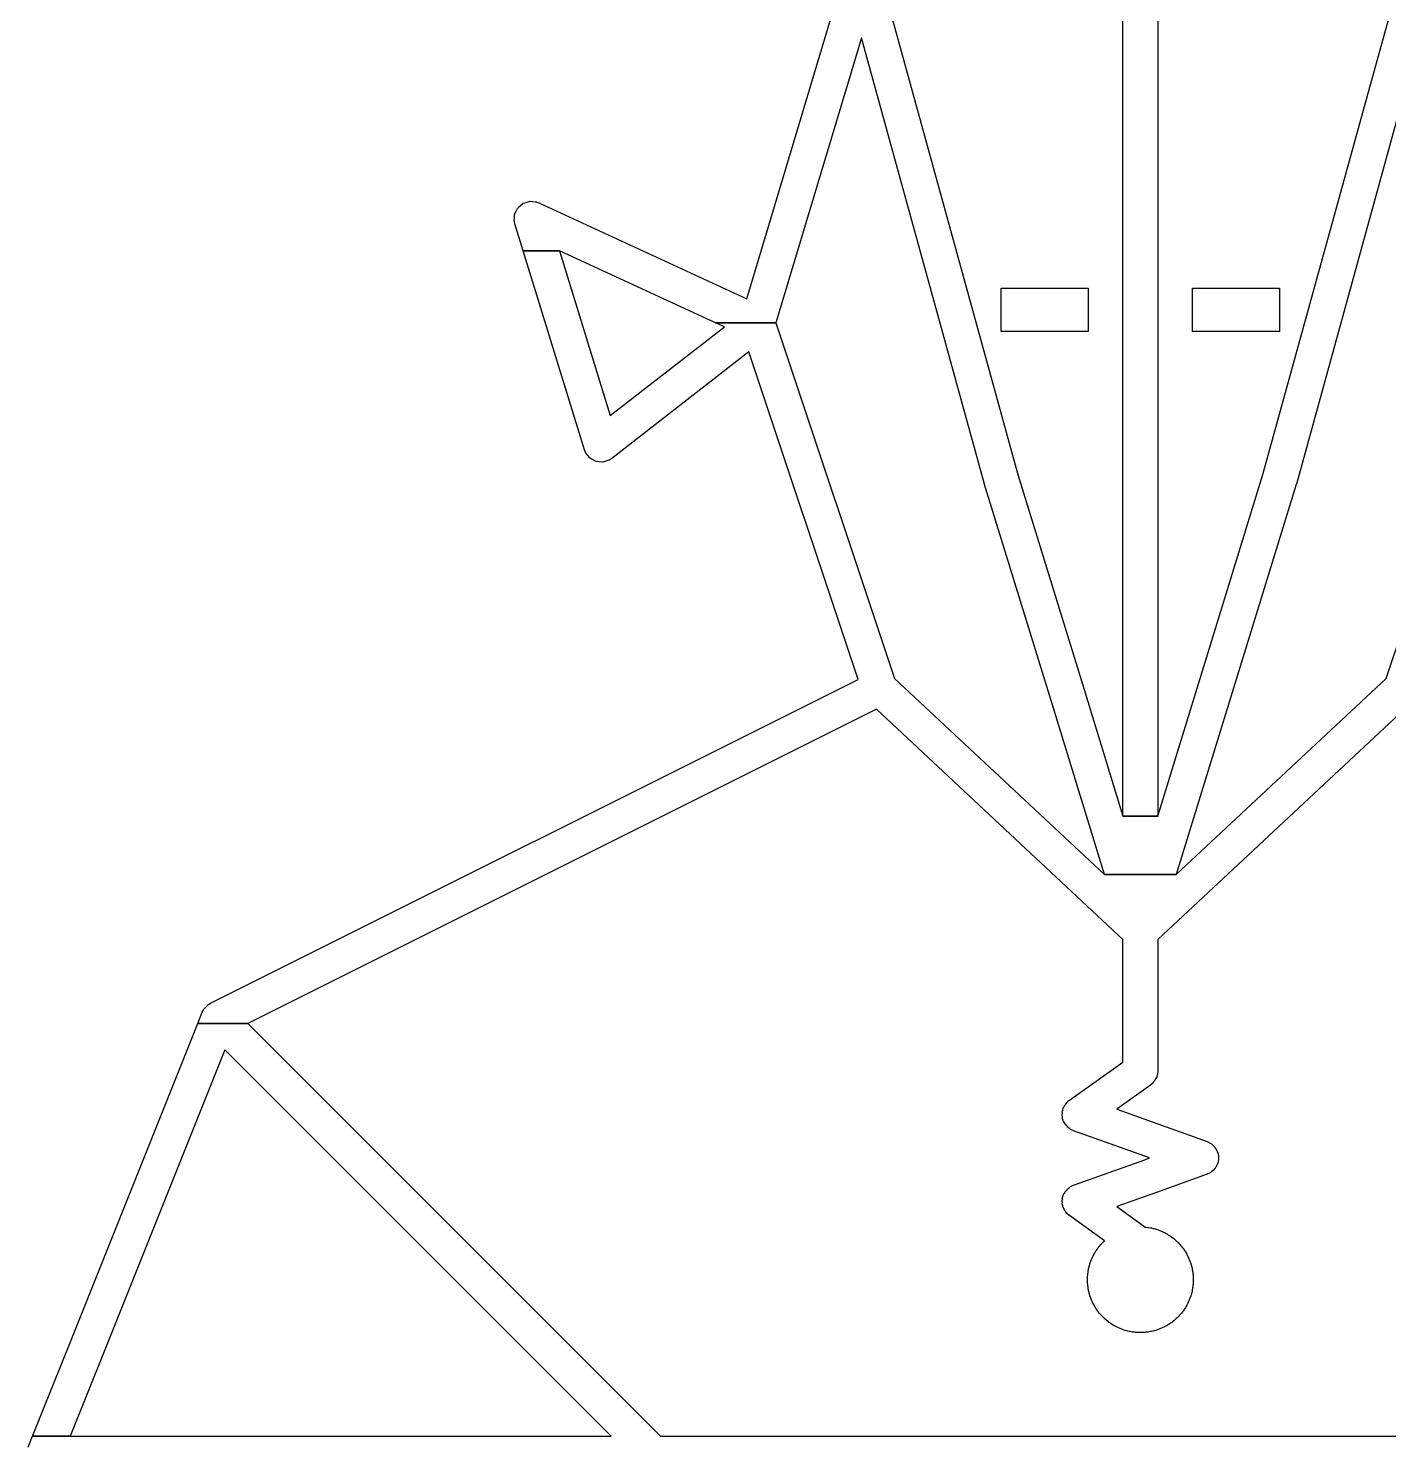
# Model space of a CAD drawing. Header units: millimetres. Extents: x 73.1 to 170.6, y -160.7 to -95.4.
# Drawn here: x 81.23 to 90.51, y -110.27 to -100.62 of the extents above; entities that cross this region are included whole.
import ezdxf

# ---------------------------------------------------------------- set-up
doc = ezdxf.new("R2010")
doc.units = ezdxf.units.MM
doc.layers.add('B.Silkscreen', color=31, linetype='CONTINUOUS', true_color=0xe8b2a7)

msp = doc.modelspace()

# ---------------------------------------------------------------- linework, layer by layer
at = {"layer": 'B.Silkscreen', "linetype": 'CONTINUOUS'}
for p, q in [((88.697568, -105.995109), (88.697568, -100.372937)), ((88.935042, -100.372937), (88.935042, -105.995109)), ((86.129656, -102.463822), (86.703361, -100.551466)), ((87.121683, -100.551466), (87.980403, -103.66435)), ((90.381661, -101.02004), (90.510922, -100.551466)), ((86.911723, -100.683361), (86.328614, -102.627059)), ((87.751938, -103.729164), (86.911723, -100.683361)), ((89.652202, -103.66435), (90.381661, -101.02004)), ((90.610585, -101.083191), (89.880668, -103.729163)), ((84.54643, -101.885776), (84.546739, -101.882511)), ((84.546739, -101.882511), (84.556089, -101.864848)), ((84.556089, -101.864848), (84.564469, -101.846693)), ((84.564469, -101.846693), (84.56688, -101.844466)), ((84.56688, -101.844466), (84.568415, -101.841567)), ((84.568415, -101.841567), (84.583821, -101.82882)), ((84.583821, -101.82882), (84.598504, -101.81526)), ((84.598504, -101.81526), (84.60158, -101.814126)), ((84.60158, -101.814126), (84.604111, -101.812033)), ((84.604111, -101.812033), (84.623227, -101.806151)), ((84.623227, -101.806151), (84.641975, -101.799244)), ((84.641975, -101.799244), (84.645252, -101.799374)), ((84.645252, -101.799374), (84.64839, -101.798409)), ((84.64839, -101.798409), (84.668292, -101.800289)), ((84.668292, -101.800289), (84.688269, -101.801083)), ((84.688269, -101.801083), (84.692595, -101.802585)), ((84.692595, -101.802585), (84.694515, -101.802767)), ((84.694515, -101.802767), (84.697179, -101.804177)), ((84.697179, -101.804177), (84.710256, -101.808719)), ((84.710256, -101.808719), (86.129656, -102.463822)), ((84.542381, -101.928636), (84.544261, -101.908733)), ((84.543292, -101.933124), (84.542381, -101.928636)), ((84.543216, -101.935051), (84.543292, -101.933124)), ((84.544258, -101.937879), (84.543216, -101.935051)), ((84.547013, -101.951446), (84.544258, -101.937879)), ((84.544261, -101.908733), (84.545055, -101.888757)), ((84.545055, -101.888757), (84.54643, -101.885776)), ((84.603729, -102.135772), (84.547013, -101.951446)), ((85.021965, -103.495028), (84.603729, -102.135772)), ((84.603729, -102.135772), (84.852189, -102.135772)), ((84.852189, -102.135772), (84.603729, -102.135772)), ((84.852189, -102.135772), (85.198345, -103.260767)), ((85.91665, -102.627059), (84.852189, -102.135772)), ((87.8664, -102.688312), (87.8664, -102.391472)), ((87.8664, -102.391472), (88.460091, -102.391472)), ((88.460091, -102.391472), (88.460091, -102.688312)), ((89.172515, -102.688312), (89.172515, -102.391472)), ((89.172515, -102.391472), (89.766206, -102.391472)), ((89.766206, -102.391472), (89.766206, -102.688312)), ((85.198345, -103.260767), (85.977187, -102.654999)), ((85.977187, -102.654999), (85.91665, -102.627059)), ((85.91665, -102.627059), (86.328614, -102.627059)), ((86.328614, -102.627059), (85.91665, -102.627059)), ((86.328614, -102.627059), (87.138344, -105.056225)), ((90.494261, -105.056225), (91.294677, -102.654999)), ((88.460091, -102.688312), (87.8664, -102.688312)), ((89.766206, -102.688312), (89.172515, -102.688312)), ((86.14451, -102.825705), (85.208349, -103.553834)), ((86.89004, -105.062275), (86.14451, -102.825705)), ((85.028689, -103.511082), (85.021965, -103.495028)), ((85.029305, -103.513322), (85.028689, -103.511082)), ((85.030003, -103.514219), (85.029305, -103.513322)), ((85.030957, -103.516497), (85.030003, -103.514219)), ((85.044597, -103.532983), (85.030957, -103.516497)), ((85.057748, -103.549891), (85.044597, -103.532983)), ((85.059331, -103.550791), (85.057748, -103.549891)), ((85.060491, -103.552193), (85.059331, -103.550791)), ((85.079406, -103.562207), (85.060491, -103.552193)), ((85.098021, -103.572792), (85.079406, -103.562207)), ((85.099827, -103.573017), (85.098021, -103.572792)), ((85.101435, -103.573869), (85.099827, -103.573017)), ((85.122748, -103.575882), (85.101435, -103.573869)), ((85.143992, -103.578538), (85.122748, -103.575882)), ((85.145746, -103.578055), (85.143992, -103.578538)), ((85.14756, -103.578227), (85.145746, -103.578055)), ((85.168034, -103.571927), (85.14756, -103.578227)), ((85.188664, -103.566255), (85.168034, -103.571927)), ((85.190752, -103.564937), (85.188664, -103.566255)), ((85.191839, -103.564603), (85.190752, -103.564937)), ((85.193628, -103.563122), (85.191839, -103.564603)), ((85.208349, -103.553834), (85.193628, -103.563122)), ((87.980403, -103.66435), (88.43141, -105.130107)), ((88.935042, -105.995109), (89.652202, -103.66435)), ((87.752567, -103.730799), (87.751938, -103.729164)), ((87.752914, -103.732507), (87.752567, -103.730799)), ((88.204438, -105.199945), (87.752914, -103.732507)), ((89.879692, -103.732507), (89.060695, -106.394229)), ((89.880039, -103.730797), (89.879692, -103.732507)), ((89.880668, -103.729163), (89.880039, -103.730797)), ((82.47013, -107.272235), (86.89004, -105.062275)), ((87.138344, -105.056225), (88.571913, -106.39423)), ((89.060695, -106.394229), (90.494261, -105.056225)), ((88.43141, -105.130107), (88.697568, -105.995112)), ((88.571913, -106.394229), (88.204438, -105.199945)), ((87.014551, -105.265523), (82.723679, -107.410965)), ((88.697568, -106.836346), (87.014551, -105.265523)), ((90.618053, -105.265524), (88.935042, -106.836346)), ((88.697568, -105.995112), (88.697568, -105.995109)), ((88.697568, -105.995109), (88.935042, -105.995109)), ((88.935042, -105.995109), (88.697568, -105.995109)), ((88.571913, -106.39423), (88.571913, -106.394229)), ((88.571913, -106.394229), (89.060695, -106.394229)), ((89.060695, -106.394229), (88.571913, -106.394229)), ((88.697568, -107.673542), (88.697568, -106.836346)), ((88.935042, -106.836346), (88.935042, -107.734647)), ((82.437967, -107.299007), (82.450432, -107.284635)), ((82.450432, -107.284635), (82.454635, -107.281989)), ((82.454635, -107.281989), (82.456066, -107.280523)), ((82.456066, -107.280523), (82.456741, -107.280233)), ((82.456741, -107.280233), (82.457264, -107.279711)), ((82.457264, -107.279711), (82.460158, -107.278511)), ((82.460158, -107.278511), (82.47013, -107.272235)), ((82.382336, -107.410965), (82.412986, -107.334339)), ((82.412986, -107.334339), (82.419108, -107.32254)), ((82.419108, -107.32254), (82.420077, -107.319635)), ((82.420077, -107.319635), (82.421419, -107.318086)), ((82.421419, -107.318086), (82.423707, -107.313679)), ((82.423707, -107.313679), (82.424222, -107.31315)), ((82.424222, -107.31315), (82.424505, -107.312469)), ((82.424505, -107.312469), (82.437967, -107.299007)), ((81.522457, -109.560657), (82.382336, -107.410965)), ((82.382336, -107.410965), (82.723679, -107.410965)), ((82.723679, -107.410965), (82.382336, -107.410965)), ((82.723679, -107.410965), (85.540839, -110.228131)), ((82.566598, -107.589725), (81.742942, -109.648862)), ((85.204999, -110.228131), (82.566598, -107.589725)), ((88.331709, -107.934872), (88.697568, -107.673542)), ((88.928988, -107.766918), (88.927368, -107.776641)), ((88.932761, -107.757811), (88.928988, -107.766918)), ((88.935042, -107.734647), (88.932761, -107.757811)), ((88.88532, -107.831267), (88.654588, -107.996076)), ((88.902843, -107.815947), (88.88532, -107.831267)), ((88.908061, -107.807583), (88.902843, -107.815947)), ((88.915031, -107.800614), (88.908061, -107.807583)), ((88.920207, -107.788116), (88.915031, -107.800614)), ((88.927368, -107.776641), (88.920207, -107.788116)), ((88.298843, -107.970509), (88.307421, -107.961033)), ((88.307421, -107.961033), (88.314186, -107.950192)), ((88.314186, -107.950192), (88.328815, -107.937401)), ((88.328815, -107.937401), (88.329937, -107.936163)), ((88.329937, -107.936163), (88.330581, -107.935857)), ((88.330581, -107.935857), (88.331709, -107.934872)), ((88.282045, -108.035196), (88.283788, -108.024732)), ((88.284928, -108.047648), (88.282045, -108.035196)), ((88.283262, -108.014138), (88.28756, -108.002101)), ((88.283788, -108.024732), (88.283262, -108.014138)), ((88.285563, -108.060411), (88.284928, -108.047648)), ((88.28756, -108.002101), (88.289661, -107.989498)), ((88.289661, -107.989498), (88.295274, -107.980501)), ((88.295274, -107.980501), (88.298843, -107.970509)), ((88.654588, -107.996076), (89.271819, -108.216524)), ((88.290102, -108.069994), (88.285563, -108.060411)), ((88.292496, -108.080332), (88.290102, -108.069994)), ((88.299926, -108.090734), (88.292496, -108.080332)), ((88.305395, -108.102279), (88.299926, -108.090734)), ((88.313257, -108.109396), (88.305395, -108.102279)), ((88.319424, -108.11803), (88.313257, -108.109396)), ((88.330265, -108.124794), (88.319424, -108.11803)), ((88.339741, -108.133373), (88.330265, -108.124794)), ((88.357311, -108.141669), (88.339741, -108.133373)), ((88.35873, -108.142555), (88.357311, -108.141669)), ((88.359434, -108.142672), (88.35873, -108.142555)), ((88.360789, -108.143312), (88.359434, -108.142672)), ((88.507461, -108.195695), (88.360789, -108.143312)), ((88.507466, -108.195696), (88.507461, -108.195695)), ((88.878852, -108.328339), (88.507466, -108.195696)), ((89.271819, -108.216524), (89.292866, -108.226463)), ((89.292866, -108.226463), (89.297286, -108.230464)), ((89.297286, -108.230464), (89.30267, -108.233015)), ((89.30267, -108.233015), (89.314329, -108.245893)), ((89.314329, -108.245893), (89.327212, -108.257557)), ((88.360789, -108.513357), (88.845634, -108.340202)), ((88.845634, -108.340202), (88.845637, -108.340201)), ((88.845637, -108.340201), (88.878852, -108.328339)), ((89.327212, -108.257557), (89.329762, -108.262942)), ((89.329762, -108.262942), (89.333763, -108.267361)), ((89.333763, -108.267361), (89.339607, -108.283725)), ((89.339607, -108.283725), (89.347044, -108.299426)), ((89.347044, -108.299426), (89.347339, -108.305378)), ((89.349344, -108.345698), (89.347338, -108.351312)), ((89.347339, -108.305378), (89.349344, -108.31099)), ((89.349344, -108.31099), (89.348481, -108.32834)), ((89.348481, -108.32834), (89.349344, -108.345698)), ((89.271816, -108.440163), (88.925507, -108.56384)), ((89.292864, -108.430224), (89.271816, -108.440163)), ((89.297282, -108.426224), (89.292864, -108.430224)), ((89.302668, -108.423673), (89.297282, -108.426224)), ((89.314331, -108.41079), (89.302668, -108.423673)), ((89.32721, -108.399131), (89.314331, -108.41079)), ((89.32976, -108.393747), (89.32721, -108.399131)), ((89.333762, -108.389327), (89.32976, -108.393747)), ((89.339607, -108.372958), (89.333762, -108.389327)), ((89.347043, -108.357263), (89.339607, -108.372958)), ((89.347338, -108.351312), (89.347043, -108.357263)), ((88.313257, -108.547271), (88.319424, -108.538638)), ((88.319424, -108.538638), (88.330268, -108.531872)), ((88.330268, -108.531872), (88.339742, -108.523296)), ((88.339742, -108.523296), (88.357314, -108.514997)), ((88.357314, -108.514997), (88.358731, -108.514114)), ((88.358731, -108.514114), (88.359434, -108.513996)), ((88.359434, -108.513996), (88.360789, -108.513357)), ((88.282045, -108.621472), (88.284927, -108.609022)), ((88.283788, -108.631931), (88.282045, -108.621472)), ((88.283261, -108.64253), (88.283788, -108.631931)), ((88.284927, -108.609022), (88.285563, -108.596257)), ((88.285563, -108.596257), (88.290104, -108.586669)), ((88.290104, -108.586669), (88.292497, -108.576337)), ((88.292497, -108.576337), (88.299924, -108.565938)), ((88.299924, -108.565938), (88.305395, -108.554389)), ((88.305395, -108.554389), (88.313257, -108.547271)), ((88.925504, -108.563842), (88.654588, -108.660595)), ((88.925507, -108.56384), (88.925504, -108.563842)), ((88.287561, -108.65457), (88.283261, -108.64253)), ((88.289661, -108.66717), (88.287561, -108.65457)), ((88.295274, -108.676167), (88.289661, -108.66717)), ((88.298843, -108.686159), (88.295274, -108.676167)), ((88.307419, -108.695632), (88.298843, -108.686159)), ((88.314185, -108.706477), (88.307419, -108.695632)), ((88.328811, -108.719264), (88.314185, -108.706477)), ((88.329936, -108.720506), (88.328811, -108.719264)), ((88.330582, -108.720812), (88.329936, -108.720506)), ((88.331709, -108.721797), (88.330582, -108.720812)), ((88.572018, -108.89345), (88.331709, -108.721797)), ((88.654588, -108.660595), (88.811811, -108.772899)), ((88.811811, -108.772899), (88.811813, -108.772901)), ((88.811813, -108.772901), (88.849518, -108.799832)), ((88.849518, -108.799832), (88.849926, -108.799863)), ((88.849926, -108.799863), (88.856219, -108.800501)), ((88.856219, -108.800501), (88.8681, -108.802014)), ((88.8681, -108.802014), (88.874146, -108.802937)), ((88.874146, -108.802937), (88.885841, -108.805018)), ((88.885841, -108.805018), (88.892069, -108.806292)), ((88.892069, -108.806292), (88.90356, -108.808952)), ((88.90356, -108.808952), (88.909488, -108.810479)), ((88.909488, -108.810479), (88.920756, -108.813682)), ((88.920756, -108.813682), (88.92659, -108.815498)), ((88.92659, -108.815498), (88.937623, -108.819232)), ((88.937623, -108.819232), (88.943286, -108.821303)), ((88.943286, -108.821303), (88.954073, -108.82555)), ((88.954073, -108.82555), (88.959727, -108.82794)), ((88.959727, -108.82794), (88.97024, -108.832694)), ((88.539562, -108.927378), (88.547032, -108.918763)), ((88.547032, -108.918763), (88.550985, -108.914417)), ((88.550985, -108.914417), (88.558852, -108.90617)), ((88.558852, -108.90617), (88.562934, -108.902086)), ((88.562934, -108.902086), (88.571176, -108.894216)), ((88.571176, -108.894216), (88.572018, -108.89345)), ((88.97024, -108.832694), (88.975635, -108.835293)), ((88.975635, -108.835293), (88.985882, -108.840538)), ((88.985882, -108.840538), (88.991209, -108.843431)), ((88.991209, -108.843431), (89.001151, -108.849151)), ((89.001151, -108.849151), (89.006245, -108.852247)), ((89.006245, -108.852247), (89.015878, -108.858425)), ((89.015878, -108.858425), (89.020777, -108.861735)), ((89.020777, -108.861735), (89.030091, -108.868357)), ((89.030091, -108.868357), (89.034883, -108.871941)), ((89.034883, -108.871941), (89.043845, -108.878989)), ((89.043845, -108.878989), (89.048281, -108.882648)), ((89.048281, -108.882648), (89.056905, -108.890104)), ((89.056905, -108.890104), (89.061409, -108.894196)), ((89.061409, -108.894196), (89.069655, -108.902066)), ((89.069655, -108.902066), (89.073779, -108.906193)), ((89.073779, -108.906193), (89.081642, -108.91444)), ((89.081642, -108.91444), (89.085574, -108.918763)), ((89.085574, -108.918763), (89.093044, -108.927378)), ((88.478127, -109.032447), (88.482378, -109.021667)), ((88.482378, -109.021667), (88.484738, -109.016086)), ((88.484738, -109.016086), (88.489495, -109.005564)), ((88.489495, -109.005564), (88.492138, -109.000081)), ((88.492138, -109.000081), (88.497387, -108.989844)), ((88.497387, -108.989844), (88.500236, -108.984604)), ((88.500236, -108.984604), (88.505956, -108.97466)), ((88.505956, -108.97466), (88.508973, -108.969689)), ((88.508973, -108.969689), (88.515137, -108.960051)), ((88.515137, -108.960051), (88.518599, -108.954924)), ((88.518599, -108.954924), (88.52523, -108.945616)), ((88.52523, -108.945616), (88.528667, -108.941022)), ((88.528667, -108.941022), (88.535707, -108.932051)), ((88.535707, -108.932051), (88.539562, -108.927378)), ((89.093044, -108.927378), (89.096894, -108.932044)), ((89.096894, -108.932044), (89.103935, -108.941015)), ((89.103935, -108.941015), (89.107382, -108.945624)), ((89.107382, -108.945624), (89.114012, -108.954932)), ((89.114012, -108.954932), (89.117469, -108.960051)), ((89.117469, -108.960051), (89.123633, -108.969689)), ((89.123633, -108.969689), (89.12665, -108.97466)), ((89.12665, -108.97466), (89.13237, -108.984604)), ((89.13237, -108.984604), (89.135219, -108.989844)), ((89.135219, -108.989844), (89.140468, -109.000081)), ((89.140468, -109.000081), (89.143111, -109.005564)), ((89.143111, -109.005564), (89.147868, -109.016086)), ((89.147868, -109.016086), (89.150228, -109.021667)), ((89.150228, -109.021667), (89.154479, -109.032447)), ((88.457299, -109.119678), (88.458804, -109.10779)), ((88.458804, -109.10779), (88.459758, -109.101541)), ((88.459758, -109.101541), (88.46185, -109.089847)), ((88.46185, -109.089847), (88.463084, -109.083816)), ((88.463084, -109.083816), (88.465736, -109.072323)), ((88.465736, -109.072323), (88.467275, -109.066339)), ((88.467275, -109.066339), (88.470474, -109.055075)), ((88.470474, -109.055075), (88.472287, -109.049245)), ((88.472287, -109.049245), (88.47602, -109.038205)), ((88.47602, -109.038205), (88.478127, -109.032447)), ((89.154479, -109.032447), (89.156586, -109.038205)), ((89.156586, -109.038205), (89.160319, -109.049245)), ((89.160319, -109.049245), (89.162132, -109.055075)), ((89.162132, -109.055075), (89.165331, -109.066339)), ((89.165331, -109.066339), (89.166867, -109.072313)), ((89.166867, -109.072313), (89.16952, -109.083806)), ((89.16952, -109.083806), (89.170759, -109.089857)), ((89.170759, -109.089857), (89.17285, -109.101551)), ((89.17285, -109.101551), (89.173802, -109.10779)), ((89.173802, -109.10779), (89.175307, -109.119678)), ((88.455133, -109.156376), (88.455441, -109.144155)), ((88.455133, -109.162611), (88.455133, -109.156376)), ((88.455441, -109.174829), (88.455133, -109.162611)), ((88.455441, -109.144155), (88.455759, -109.137885)), ((88.455758, -109.181091), (88.455441, -109.174829)), ((88.456675, -109.193153), (88.455758, -109.181091)), ((88.455759, -109.137885), (88.456676, -109.125832)), ((88.4573, -109.19932), (88.456675, -109.193153)), ((88.456676, -109.125832), (88.457299, -109.119678)), ((88.458805, -109.211203), (88.4573, -109.19932)), ((88.459757, -109.217444), (88.458805, -109.211203)), ((89.173801, -109.211203), (89.17285, -109.217434)), ((89.175306, -109.19932), (89.173801, -109.211203)), ((89.175931, -109.193153), (89.175306, -109.19932)), ((89.175307, -109.119678), (89.17593, -109.125832)), ((89.17593, -109.125832), (89.176847, -109.137885)), ((89.176848, -109.181091), (89.175931, -109.193153)), ((89.176847, -109.137885), (89.177165, -109.144155)), ((89.177165, -109.174829), (89.176848, -109.181091)), ((89.177165, -109.144155), (89.177473, -109.156376)), ((89.177473, -109.162611), (89.177165, -109.174829)), ((89.177473, -109.156376), (89.177473, -109.162611)), ((88.461849, -109.229139), (88.459757, -109.217444)), ((88.463087, -109.235186), (88.461849, -109.229139)), ((88.465739, -109.246673), (88.463087, -109.235186)), ((88.46727, -109.252623), (88.465739, -109.246673)), ((88.470469, -109.263894), (88.46727, -109.252623)), ((88.472289, -109.269751), (88.470469, -109.263894)), ((88.476022, -109.280789), (88.472289, -109.269751)), ((88.478127, -109.28654), (88.476022, -109.280789)), ((88.482378, -109.29732), (88.478127, -109.28654)), ((88.484744, -109.302913), (88.482378, -109.29732)), ((88.489501, -109.313432), (88.484744, -109.302913)), ((89.147862, -109.302913), (89.143105, -109.313432)), ((89.150228, -109.29732), (89.147862, -109.302913)), ((89.154479, -109.28654), (89.150228, -109.29732)), ((89.156584, -109.280789), (89.154479, -109.28654)), ((89.160317, -109.269751), (89.156584, -109.280789)), ((89.162137, -109.263894), (89.160317, -109.269751)), ((89.165336, -109.252623), (89.162137, -109.263894)), ((89.166864, -109.246683), (89.165336, -109.252623)), ((89.169517, -109.235196), (89.166864, -109.246683)), ((89.170759, -109.229129), (89.169517, -109.235196)), ((89.17285, -109.217434), (89.170759, -109.229129)), ((88.492127, -109.318881), (88.489501, -109.313432)), ((88.497376, -109.329123), (88.492127, -109.318881)), ((88.500239, -109.33439), (88.497376, -109.329123)), ((88.505959, -109.344333), (88.500239, -109.33439)), ((88.508988, -109.349323), (88.505959, -109.344333)), ((88.515152, -109.358956), (88.508988, -109.349323)), ((88.518596, -109.364054), (88.515152, -109.358956)), ((88.525227, -109.373363), (88.518596, -109.364054)), ((88.528646, -109.377936), (88.525227, -109.373363)), ((88.535686, -109.386912), (88.528646, -109.377936)), ((88.539543, -109.391589), (88.535686, -109.386912)), ((88.547013, -109.400208), (88.539543, -109.391589)), ((88.550985, -109.404576), (88.547013, -109.400208)), ((88.558852, -109.412823), (88.550985, -109.404576)), ((89.081642, -109.404553), (89.073779, -109.4128)), ((89.085593, -109.400208), (89.081642, -109.404553)), ((89.093063, -109.391589), (89.085593, -109.400208)), ((89.096915, -109.386919), (89.093063, -109.391589)), ((89.103956, -109.377943), (89.096915, -109.386919)), ((89.107386, -109.373355), (89.103956, -109.377943)), ((89.114016, -109.364046), (89.107386, -109.373355)), ((89.117454, -109.358956), (89.114016, -109.364046)), ((89.123618, -109.349323), (89.117454, -109.358956)), ((89.126647, -109.344333), (89.123618, -109.349323)), ((89.132367, -109.33439), (89.126647, -109.344333)), ((89.13523, -109.329123), (89.132367, -109.33439)), ((89.140479, -109.318881), (89.13523, -109.329123)), ((89.143105, -109.313432), (89.140479, -109.318881)), ((88.562985, -109.416955), (88.558852, -109.412823)), ((88.571227, -109.424816), (88.562985, -109.416955)), ((88.575676, -109.428859), (88.571227, -109.424816)), ((88.5843, -109.436319), (88.575676, -109.428859)), ((88.588721, -109.439967), (88.5843, -109.436319)), ((88.597683, -109.447021), (88.588721, -109.439967)), ((88.602493, -109.450621), (88.597683, -109.447021)), ((88.611807, -109.457246), (88.602493, -109.450621)), ((88.616736, -109.460577), (88.611807, -109.457246)), ((88.626369, -109.466754), (88.616736, -109.460577)), ((88.631495, -109.469868), (88.626369, -109.466754)), ((88.641437, -109.475583), (88.631495, -109.469868)), ((88.646707, -109.478445), (88.641437, -109.475583)), ((88.656954, -109.483692), (88.646707, -109.478445)), ((88.662366, -109.486299), (88.656954, -109.483692)), ((88.672879, -109.491053), (88.662366, -109.486299)), ((88.678514, -109.493435), (88.672879, -109.491053)), ((88.689301, -109.497684), (88.678514, -109.493435)), ((88.694983, -109.499763), (88.689301, -109.497684)), ((88.706016, -109.503497), (88.694983, -109.499763)), ((88.71185, -109.505313), (88.706016, -109.503497)), ((88.92659, -109.503497), (88.920756, -109.505313)), ((88.937623, -109.499763), (88.92659, -109.503497)), ((88.943305, -109.497684), (88.937623, -109.499763)), ((88.954092, -109.493435), (88.943305, -109.497684)), ((88.959727, -109.491053), (88.954092, -109.493435)), ((88.97024, -109.486299), (88.959727, -109.491053)), ((88.975652, -109.483692), (88.97024, -109.486299)), ((88.985899, -109.478445), (88.975652, -109.483692)), ((88.991169, -109.475583), (88.985899, -109.478445)), ((89.001111, -109.469868), (88.991169, -109.475583)), ((89.006237, -109.466754), (89.001111, -109.469868)), ((89.01587, -109.460577), (89.006237, -109.466754)), ((89.020799, -109.457246), (89.01587, -109.460577)), ((89.030113, -109.450621), (89.020799, -109.457246)), ((89.034923, -109.447021), (89.030113, -109.450621)), ((89.043885, -109.439967), (89.034923, -109.447021)), ((89.048306, -109.436319), (89.043885, -109.439967)), ((89.05693, -109.428859), (89.048306, -109.436319)), ((89.061358, -109.424837), (89.05693, -109.428859)), ((89.069604, -109.416976), (89.061358, -109.424837)), ((89.073779, -109.4128), (89.069604, -109.416976)), ((81.255466, -110.228131), (81.522453, -109.560666)), ((81.522453, -109.560666), (81.522457, -109.560657)), ((88.723118, -109.508516), (88.71185, -109.505313)), ((88.729135, -109.510064), (88.723118, -109.508516)), ((88.740626, -109.512715), (88.729135, -109.510064)), ((88.746644, -109.513947), (88.740626, -109.512715)), ((88.758339, -109.51604), (88.746644, -109.513947)), ((88.764597, -109.516995), (88.758339, -109.51604)), ((88.776478, -109.518499), (88.764597, -109.516995)), ((88.782619, -109.519122), (88.776478, -109.518499)), ((88.794683, -109.520041), (88.782619, -109.519122)), ((88.800935, -109.520358), (88.794683, -109.520041)), ((88.813158, -109.520669), (88.800935, -109.520358)), ((88.819453, -109.520669), (88.813158, -109.520669)), ((88.831672, -109.520358), (88.819453, -109.520669)), ((88.837923, -109.520041), (88.831672, -109.520358)), ((88.849987, -109.519122), (88.837923, -109.520041)), ((88.856128, -109.518499), (88.849987, -109.519122)), ((88.868009, -109.516995), (88.856128, -109.518499)), ((88.874267, -109.51604), (88.868009, -109.516995)), ((88.885962, -109.513947), (88.874267, -109.51604)), ((88.89198, -109.512715), (88.885962, -109.513947)), ((88.903471, -109.510064), (88.89198, -109.512715)), ((88.909488, -109.508516), (88.903471, -109.510064)), ((88.920756, -109.505313), (88.909488, -109.508516)), ((81.742942, -109.648862), (81.511233, -110.228131)), ((81.22561, -110.30277), (81.255466, -110.228131)), ((81.255466, -110.228131), (81.511233, -110.228131)), ((81.511233, -110.228131), (81.255466, -110.228131)), ((81.511233, -110.228131), (85.204999, -110.228131)), ((85.540839, -110.228131), (92.091767, -110.228131))]:
    msp.add_line(p, q, dxfattribs=at)

doc.saveas('drawing.dxf')
